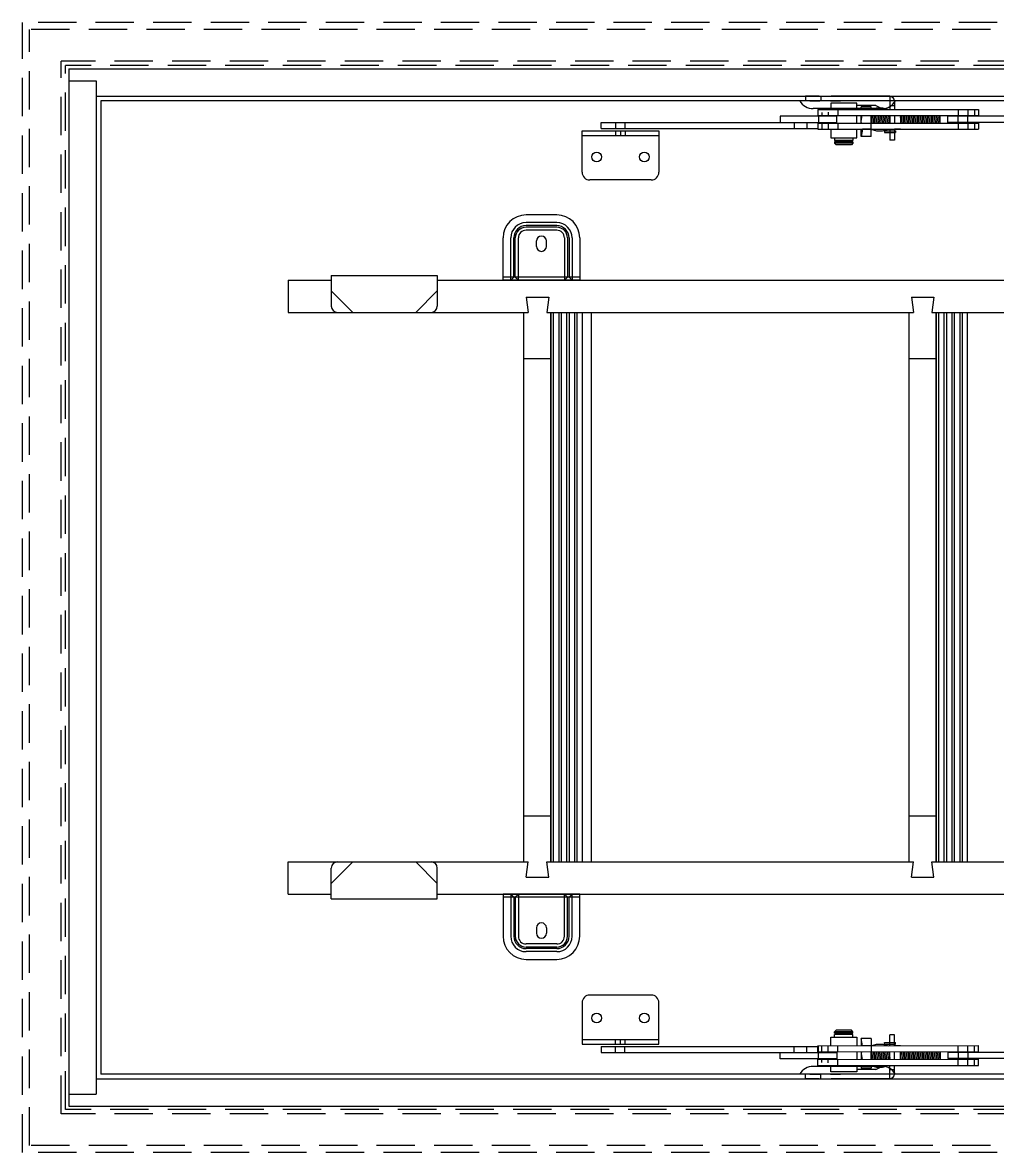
# Model space of a CAD drawing. Extents: x 216 to 4624, y 67 to 3629.
# Drawn here: x 2455 to 3090, y 624 to 1361 of the extents above; entities that cross this region are included whole.
import ezdxf

# ---------------------------------------------------------------- set-up
doc = ezdxf.new("R2010")
doc.units = 0
doc.header["$LTSCALE"] = 100
doc.header["$MEASUREMENT"] = 0
doc.linetypes.add('HIDDEN', pattern=[0.375, 0.25, -0.125])
doc.layers.get('0').update_dxf_attribs({"linetype": 'CONTINUOUS'})
doc.layers.add('SKJULT', color=7, linetype='HIDDEN')

msp = doc.modelspace()

# ---------------------------------------------------------------- linework, layer by layer
at = {"color": 7, "linetype": 'HIDDEN'}
for p, q in [((2455.06, 624.47), (2455.06, 1360.53)), ((2459.5, 628.9), (2459.5, 1356.1)), ((2480.19, 649.6), (2480.19, 1335.4)), ((2483.06, 652.47), (2483.06, 1332.53)), ((3664.99, 649.6), (2480.19, 649.6)), ((3662.13, 652.47), (2483.06, 652.47)), ((3685.69, 628.9), (2459.5, 628.9)), ((3690.13, 624.47), (2455.06, 624.47))]:
    msp.add_line(p, q, dxfattribs=at)
at = {"color": 7, "linetype": 'CONTINUOUS', "ltscale": 2}
for p, q in [((2485.09, 1330.5), (3660.09, 1330.5)), ((2485.09, 1330.5), (2485.09, 654.5)), ((2485.09, 1322.5), (2503.09, 1322.5)), ((2503.09, 1322.5), (2503.09, 662.5)), ((2503.09, 1312.5), (3642.09, 1312.5)), ((2974.48, 1304, -0.08), (2981.48, 1304, -0.08)), ((2974.48, 681, -0.08), (2981.48, 681, -0.08)), ((2503.09, 672.5), (3642.09, 672.5)), ((2485.09, 662.5), (2503.09, 662.5)), ((2485.09, 654.5), (3660.09, 654.5))]:
    msp.add_line(p, q, dxfattribs=at)
at = {"color": 7, "linetype": 'CONTINUOUS'}
for p, q in [((2973.98, 1312.5), (2965.09, 1312.5)), ((2965.09, 1312.5), (2965.09, 1309.5)), ((2973.98, 1312.5), (2981.98, 1312.5)), ((2975.09, 1312.5), (2975.09, 1309.5)), ((3020.09, 1312.5), (2981.98, 1312.5)), ((3020.09, 1312.5), (3020.09, 1304)), ((3443.91, 1309.5), (2506.09, 1309.5)), ((2506.09, 1309.5), (2506.09, 675.5)), ((2974.48, 1309.5), (2965.09, 1309.5)), ((2967.98, 1309.5), (2974.48, 1309.5)), ((3015.09, 1304.5), (2970.09, 1304.5)), ((2973.11, 1304, 0.92), (2973.11, 1300, 0.92)), ((2973.11, 1304, -0.08), (2974.48, 1304, -0.08)), ((3020.09, 1309.5), (2981.48, 1309.5)), ((2981.48, 1309.5), (2987.98, 1309.5)), ((2981.59, 1306.5), (2981.48, 1306.5)), ((2981.48, 1304, -0.08), (3077.83, 1304, -0.08)), ((2981.59, 1307.99), (2981.59, 1304)), ((2998.59, 1307.99), (2981.59, 1307.99)), ((2986.26, 1304, 0.14), (2986.26, 1300, 0.07)), ((2998.59, 1304), (2998.59, 1307.99)), ((3011.07, 1306.5), (2998.59, 1306.5)), ((3007.84, 1305.75), (3001.34, 1305.75)), ((3001.71, 1304), (3001.34, 1305.75)), ((3001.34, 1304), (3001.34, 1305.75)), ((3007.66, 1304, 0.92), (3011.41, 1305, -0.08)), ((3007.84, 1304), (3007.84, 1305.75)), ((3011.07, 1306.5), (3014.07, 1305)), ((3011.41, 1305, -0.08), (3015.41, 1305, -0.08)), ((3015.41, 1305, -0.08), (3019.16, 1304, 0.92)), ((3020.09, 1306.5), (3023.09, 1306.5)), ((3023.09, 1309.5), (3023.09, 1304)), ((3064.7, 1304, 0.14), (3064.7, 1300, 0.07)), ((3071, 1304, 0.14), (3071, 1300, 0.07)), ((3075.15, 1304, 0.19), (3075.15, 1300, 0.1)), ((3077.83, 1304, 0.14), (3077.83, 1300, 0.07)), ((2831.99, 1291.5), (2831.99, 1295.5)), ((2831.99, 1295.5), (2973.43, 1295.5)), ((2841.44, 1295.5), (2841.44, 1291.5)), ((2847.54, 1295.5), (2847.54, 1291.5)), ((2948.74, 1299.5), (2948.74, 1295.5)), ((2985.63, 1299.5), (2948.74, 1299.5)), ((2948.74, 1295.5), (2985.63, 1295.5)), ((2957.78, 1295.5), (2957.78, 1291.5)), ((2966.08, 1295.5), (2966.08, 1291.5)), ((2973.11, 1300, -0.08), (3077.83, 1300, -0.08)), ((2973.43, 1291.5), (2973.43, 1295.5)), ((2973.69, 1299.5), (2973.69, 1295.5)), ((2975.79, 1301.9, 0.14), (2975.79, 1300, 0.1)), ((2979.96, 1302.27, 0.11), (2979.96, 1300, 0.07)), ((2981.59, 1300), (2981.59, 1299.5)), ((2981.59, 1295.5), (2981.59, 1295)), ((2985.63, 1295.5), (2985.63, 1299.5)), ((2998.59, 1295), (2998.59, 1300)), ((3001.34, 1295), (3001.34, 1300)), ((3001.34, 1296), (3002.14, 1300)), ((3001.54, 1295), (3001.34, 1296)), ((3007.84, 1286.25), (3007.84, 1300)), ((3007.84, 1298.89), (3008.04, 1300)), ((3007.91, 1300, 0.07), (3007.91, 1295, -0.01)), ((3008.17, 1295), (3009.05, 1300)), ((3008.99, 1299.65), (3008.79, 1300)), ((3009.19, 1295), (3010.07, 1300)), ((3010.01, 1299.65), (3009.81, 1300)), ((3010.2, 1295), (3011.08, 1300)), ((3011.02, 1299.65), (3010.82, 1300)), ((3011.22, 1295), (3012.1, 1300)), ((3012.04, 1299.65), (3011.84, 1300)), ((3012.23, 1295), (3013.11, 1300)), ((3013.05, 1299.65), (3012.85, 1300)), ((3013.25, 1295), (3014.13, 1300)), ((3014.07, 1299.65), (3013.87, 1300)), ((3014.26, 1295), (3015.15, 1300)), ((3015.08, 1299.65), (3014.88, 1300)), ((3015.28, 1295), (3016.16, 1300)), ((3016.1, 1299.65), (3015.9, 1300)), ((3016.29, 1295), (3017.18, 1300)), ((3017.12, 1299.65), (3016.91, 1300)), ((3017.31, 1295), (3018.19, 1300)), ((3018.13, 1299.65), (3017.93, 1300)), ((3018.33, 1295), (3019.19, 1299.88)), ((3019.15, 1299.65), (3018.95, 1300)), ((3019.07, 1300), (3020.09, 1298.98)), ((3019.34, 1295), (3020.09, 1299.25)), ((3020.09, 1300), (3020.09, 1295)), ((3023.09, 1300), (3023.09, 1295)), ((3027.09, 1300), (3027.09, 1295)), ((3027.09, 1298.64), (3027.33, 1300)), ((3027.27, 1299.65), (3027.09, 1299.96)), ((3027.46, 1295), (3028.35, 1300)), ((3028.28, 1299.65), (3028.08, 1300)), ((3028.48, 1295), (3029.36, 1300)), ((3029.3, 1299.65), (3029.1, 1300)), ((3029.5, 1295), (3030.38, 1300)), ((3030.32, 1299.65), (3030.12, 1300)), ((3030.51, 1295), (3031.39, 1300)), ((3031.33, 1299.65), (3031.13, 1300)), ((3031.53, 1295), (3032.41, 1300)), ((3032.35, 1299.65), (3032.15, 1300)), ((3032.54, 1295), (3033.42, 1300)), ((3033.36, 1299.65), (3033.16, 1300)), ((3033.56, 1295), (3034.44, 1300)), ((3034.38, 1299.65), (3034.18, 1300)), ((3034.57, 1295), (3035.45, 1300)), ((3035.39, 1299.65), (3035.19, 1300)), ((3035.59, 1295), (3036.47, 1300)), ((3036.41, 1299.65), (3036.21, 1300)), ((3036.6, 1295), (3037.49, 1300)), ((3037.42, 1299.65), (3037.22, 1300)), ((3037.62, 1295), (3038.5, 1300)), ((3038.44, 1299.65), (3038.24, 1300)), ((3038.63, 1295), (3039.52, 1300)), ((3039.45, 1299.65), (3039.25, 1300)), ((3039.65, 1295), (3040.53, 1300)), ((3040.47, 1299.65), (3040.27, 1300)), ((3040.67, 1295), (3041.55, 1300)), ((3041.49, 1299.65), (3041.29, 1300)), ((3041.68, 1295), (3042.56, 1300)), ((3042.5, 1299.65), (3042.3, 1300)), ((3042.7, 1295), (3043.58, 1300)), ((3043.52, 1299.65), (3043.32, 1300)), ((3043.71, 1295), (3044.59, 1300)), ((3044.53, 1299.65), (3044.33, 1300)), ((3044.73, 1295), (3045.61, 1300)), ((3045.55, 1299.65), (3045.35, 1300)), ((3045.74, 1295), (3046.62, 1300)), ((3046.56, 1299.65), (3046.36, 1300)), ((3046.76, 1295), (3047.64, 1300)), ((3047.58, 1299.65), (3047.38, 1300)), ((3047.77, 1295), (3048.65, 1300)), ((3048.59, 1299.65), (3048.39, 1300)), ((3048.79, 1295), (3049.67, 1300)), ((3049.61, 1299.65), (3049.41, 1300)), ((3049.8, 1295), (3050.69, 1300)), ((3050.62, 1299.65), (3050.42, 1300)), ((3050.82, 1295), (3051.7, 1300)), ((3051.64, 1299.65), (3051.44, 1300)), ((3051.83, 1295), (3052.66, 1299.65)), ((3052.84, 1299.33), (3052.45, 1300)), ((3052.84, 1295), (3052.84, 1299.33)), ((3057.87, 1295.5, 0.07), (3057.87, 1299.5, 0.07)), ((3247.65, 1299.5, 0.07), (3057.87, 1299.5, 0.07)), ((3247.65, 1295.5, 0.07), (3057.87, 1295.5, 0.07)), ((3064.7, 1295.5, 0.07), (3064.7, 1299.5, 0.07)), ((3071, 1295.5, 0.07), (3071, 1299.5, 0.07)), ((2819.59, 1263), (2819.59, 1290)), ((2819.59, 1290), (2869.59, 1290)), ((2831.99, 1291.5), (2973.43, 1291.5)), ((2841.44, 1290), (2841.44, 1287)), ((2844.59, 1290), (2844.59, 1287)), ((2847.74, 1290), (2847.74, 1287)), ((2869.59, 1290), (2869.59, 1263)), ((2973.11, 1295, 0.92), (2973.11, 1291, 0.92)), ((2973.11, 1295, -0.08), (3077.83, 1295, -0.08)), ((2973.11, 1291, -0.08), (3077.83, 1291, -0.08)), ((2975.79, 1295), (2975.79, 1291, -0.08)), ((2979.96, 1295, -0.01), (2979.96, 1291, -0.08)), ((2981.59, 1291), (2981.59, 1285.49)), ((2986.26, 1295, -0.01), (2986.26, 1291, -0.08)), ((2998.59, 1285.49), (2998.59, 1291)), ((3002.34, 1291), (3001.34, 1286.25)), ((3001.34, 1286.25), (3001.34, 1291)), ((3007.84, 1291), (3002.34, 1291)), ((3007.66, 1291, 0.92), (3011.41, 1290, -0.08)), ((3011.41, 1290, -0.08), (3015.41, 1290, -0.08)), ((3015.41, 1290, -0.08), (3019.16, 1291, 0.92)), ((3016.55, 1289.96), (3016.55, 1288.96)), ((3016.55, 1289.96), (3023.75, 1289.96)), ((3016.55, 1288.96), (3023.75, 1288.96)), ((3020.09, 1291), (3020.09, 1284)), ((3023.09, 1291), (3023.09, 1284)), ((3027.09, 1291), (3023.09, 1291)), ((3023.75, 1289.96), (3023.75, 1288.96)), ((3064.7, 1295, -0.01), (3064.7, 1291, -0.08)), ((3071, 1295, -0.01), (3071, 1291, -0.08)), ((3075.15, 1295, 0), (3075.15, 1291, -0.08)), ((3077.83, 1295, -0.01), (3077.83, 1291, -0.08)), ((2819.59, 1287), (2869.59, 1287)), ((2981.59, 1285.49), (2998.59, 1285.49)), ((2984.09, 1285.49), (2984.09, 1283.75)), ((2996.09, 1283.75), (2984.09, 1283.75)), ((2996.09, 1282.75), (2984.09, 1282.75)), ((2984.09, 1282.75), (2984.09, 1282)), ((2996.09, 1282), (2984.09, 1282)), ((2984.09, 1282), (2985.09, 1281)), ((2984.84, 1283.75), (2984.84, 1282.75)), ((2995.09, 1281), (2985.09, 1281)), ((2996.09, 1282), (2995.09, 1281)), ((2995.34, 1283.75), (2995.34, 1282.75)), ((2996.09, 1285.49), (2996.09, 1283.75)), ((2996.09, 1282.75), (2996.09, 1282)), ((3007.84, 1286.25), (3001.34, 1286.25)), ((3023.09, 1284), (3020.09, 1284)), ((2864.59, 1258), (2824.59, 1258)), ((2803.09, 1235.25), (2783.09, 1235.25)), ((2803.09, 1230.25), (2783.09, 1230.25)), ((2803.09, 1228.25), (2783.09, 1228.25)), ((2803.09, 1227.25), (2783.09, 1227.25)), ((2803.09, 1225.25), (2783.09, 1225.25)), ((2768.09, 1192.75), (2768.09, 1220.25)), ((2773.09, 1192.75), (2773.09, 1220.25)), ((2775.09, 1194.75), (2775.09, 1220.25)), ((2776.09, 1194.75), (2776.09, 1220.25)), ((2778.09, 1192.75), (2778.09, 1220.25)), ((2789.84, 1214.75), (2789.84, 1218.25)), ((2796.34, 1214.75), (2796.34, 1218.25)), ((2808.09, 1220.25), (2808.09, 1192.75)), ((2810.09, 1220.25), (2810.09, 1194.75)), ((2811.09, 1220.25), (2811.09, 1194.75)), ((2813.09, 1220.25), (2813.09, 1192.75)), ((2818.09, 1220.25), (2818.09, 1192.75)), ((2628.09, 1192.75), (2656.16, 1192.75)), ((2628.09, 1192.75), (2628.09, 1171.75)), ((2628.09, 1192.75), (2628.09, 1171.75)), ((2656.16, 1195.75), (2725.16, 1195.75)), ((2725.16, 1192.75), (4622.99, 1192.75)), ((2818.09, 1194.75), (2768.09, 1194.75)), ((2818.09, 1192.75), (2768.09, 1192.75)), ((2775.09, 1194.75), (2773.09, 1192.75)), ((2778.09, 1192.75), (2776.09, 1194.75)), ((2810.09, 1194.75), (2808.09, 1192.75)), ((2813.09, 1192.75), (2811.09, 1194.75)), ((2783.14, 1181.75), (2784.48, 1171.75)), ((2783.14, 1181.75), (2797.84, 1181.75)), ((2797.84, 1181.75), (2796.51, 1171.75)), ((3034.14, 1181.75), (3035.48, 1171.75)), ((3034.14, 1181.75), (3048.84, 1181.75)), ((3048.84, 1181.75), (3047.51, 1171.75)), ((2628.09, 1171.75), (2784.48, 1171.75)), ((2781.74, 1011.59), (2781.74, 1171.75)), ((2796.51, 1171.75), (3035.48, 1171.75)), ((2799.24, 1011.59), (2799.24, 1171.75)), ((2799.44, 1011.59), (2799.44, 1171.75)), ((2801.03, 1011.59), (2801.03, 1171.75)), ((2804.57, 1011.59), (2804.57, 1171.75)), ((2806.16, 1011.59), (2806.16, 1171.75)), ((2809.7, 1011.59), (2809.7, 1171.75)), ((2811.29, 1011.59), (2811.29, 1171.75)), ((2814.83, 1011.59), (2814.83, 1171.75)), ((2816.42, 1011.59), (2816.42, 1171.75)), ((2819.8, 1011.59), (2819.8, 1171.75)), ((2825.49, 1171.75), (2825.49, 1011.59)), ((3032.74, 1011.59), (3032.74, 1171.75)), ((3047.51, 1171.75), (3286.48, 1171.75)), ((3050.24, 1011.59), (3050.24, 1171.75)), ((3050.44, 1011.59), (3050.44, 1171.75)), ((3052.03, 1011.59), (3052.03, 1171.75)), ((3055.57, 1011.59), (3055.57, 1171.75)), ((3057.16, 1011.59), (3057.16, 1171.75)), ((3060.7, 1011.59), (3060.7, 1171.75)), ((3062.29, 1011.59), (3062.29, 1171.75)), ((3065.83, 1011.59), (3065.83, 1171.75)), ((3067.42, 1011.59), (3067.42, 1171.75)), ((3070.8, 1011.59), (3070.8, 1171.75)), ((2781.74, 1141.75), (2799.24, 1141.75)), ((3032.74, 1141.75), (3050.24, 1141.75)), ((2781.74, 813.75), (2781.74, 1011.59)), ((2799.24, 813.75), (2799.24, 1011.59)), ((2799.44, 813.75), (2799.44, 1011.59)), ((2801.03, 813.75), (2801.03, 1011.59)), ((2804.57, 813.75), (2804.57, 1011.59)), ((2806.16, 813.75), (2806.16, 1011.59)), ((2809.7, 813.75), (2809.7, 1011.59)), ((2811.29, 813.75), (2811.29, 1011.59)), ((2814.83, 813.75), (2814.83, 1011.59)), ((2816.42, 813.75), (2816.42, 1011.59)), ((2819.8, 813.75), (2819.8, 1011.59)), ((2825.49, 1011.59), (2825.49, 813.75)), ((3032.74, 813.75), (3032.74, 1011.59)), ((3050.24, 813.75), (3050.24, 1011.59)), ((3050.44, 813.75), (3050.44, 1011.59)), ((3052.03, 813.75), (3052.03, 1011.59)), ((3055.57, 813.75), (3055.57, 1011.59)), ((3057.16, 813.75), (3057.16, 1011.59)), ((3060.7, 813.75), (3060.7, 1011.59)), ((3062.29, 813.75), (3062.29, 1011.59)), ((3065.83, 813.75), (3065.83, 1011.59)), ((3067.42, 813.75), (3067.42, 1011.59)), ((3070.8, 813.75), (3070.8, 1011.59)), ((2781.74, 843.75), (2799.24, 843.75)), ((3032.74, 843.75), (3050.24, 843.75)), ((2628.09, 792.75), (2628.09, 813.75)), ((2628.09, 792.75), (2628.09, 813.75)), ((2628.09, 813.75), (2784.48, 813.75)), ((2783.14, 803.75), (2784.48, 813.75)), ((2797.84, 803.75), (2796.51, 813.75)), ((2796.51, 813.75), (3035.48, 813.75)), ((3034.14, 803.75), (3035.48, 813.75)), ((3048.84, 803.75), (3047.51, 813.75)), ((3047.51, 813.75), (3286.48, 813.75)), ((2783.14, 803.75), (2797.84, 803.75)), ((3034.14, 803.75), (3048.84, 803.75)), ((2628.09, 792.75), (2656.16, 792.75)), ((2656.16, 789.75), (2725.16, 789.75)), ((2725.16, 792.75), (4622.99, 792.75)), ((2768.09, 792.75), (2768.09, 765.25)), ((2818.09, 792.75), (2768.09, 792.75)), ((2818.09, 790.75), (2768.09, 790.75)), ((2773.09, 792.75), (2773.09, 765.25)), ((2775.09, 790.75), (2773.09, 792.75)), ((2775.09, 790.75), (2775.09, 765.25)), ((2778.09, 792.75), (2776.09, 790.75)), ((2776.09, 790.75), (2776.09, 765.25)), ((2778.09, 792.75), (2778.09, 765.25)), ((2808.09, 765.25), (2808.09, 792.75)), ((2810.09, 790.75), (2808.09, 792.75)), ((2810.09, 765.25), (2810.09, 790.75)), ((2813.09, 792.75), (2811.09, 790.75)), ((2811.09, 765.25), (2811.09, 790.75)), ((2813.09, 765.25), (2813.09, 792.75)), ((2818.09, 765.25), (2818.09, 792.75)), ((2789.84, 770.75), (2789.84, 767.25)), ((2796.34, 770.75), (2796.34, 767.25)), ((2803.09, 760.25), (2783.09, 760.25)), ((2803.09, 758.25), (2783.09, 758.25)), ((2803.09, 757.25), (2783.09, 757.25)), ((2803.09, 755.25), (2783.09, 755.25)), ((2783.09, 750.25), (2803.09, 750.25)), ((2819.59, 722), (2819.59, 695)), ((2864.59, 727), (2824.59, 727)), ((2869.59, 695), (2869.59, 722)), ((2981.59, 694), (2981.59, 699.52)), ((2981.59, 699.52), (2998.59, 699.52)), ((2984.09, 703), (2985.09, 704)), ((2996.09, 703), (2984.09, 703)), ((2984.09, 702.25), (2984.09, 703)), ((2996.09, 702.25), (2984.09, 702.25)), ((2984.09, 699.52), (2984.09, 701.25)), ((2996.09, 701.25), (2984.09, 701.25)), ((2984.84, 701.25), (2984.84, 702.25)), ((2995.09, 704), (2985.09, 704)), ((2996.09, 703), (2995.09, 704)), ((2995.34, 701.25), (2995.34, 702.25)), ((2996.09, 702.25), (2996.09, 703)), ((2996.09, 699.52), (2996.09, 701.25)), ((2998.59, 699.52), (2998.59, 694)), ((3020.09, 694), (3020.09, 701)), ((3023.09, 701), (3020.09, 701)), ((3023.09, 694), (3023.09, 701)), ((2819.59, 698), (2869.59, 698)), ((2819.59, 695), (2869.59, 695)), ((2831.99, 693.5), (2831.99, 689.5)), ((2831.99, 693.5), (2973.43, 693.5)), ((2841.44, 695), (2841.44, 698)), ((2841.44, 689.5), (2841.44, 693.5)), ((2844.59, 695), (2844.59, 698)), ((2847.54, 689.5), (2847.54, 693.5)), ((2847.74, 695), (2847.74, 698)), ((2957.78, 689.5), (2957.78, 693.5)), ((2966.08, 689.5), (2966.08, 693.5)), ((2973.11, 694, -0.08), (3077.83, 694.15, -8.58)), ((2973.11, 690, 0.92), (2973.11, 694, 0.92)), ((2973.43, 693.5), (2973.43, 689.5)), ((2975.79, 690), (2975.79, 694, -0.08)), ((2979.96, 690, -0.01), (2979.96, 694, -0.08)), ((2986.26, 690, -0.01), (2986.26, 694, -0.08)), ((3007.84, 698.75), (3001.34, 698.75)), ((3002.34, 694), (3001.34, 698.75)), ((3001.34, 698.75), (3001.34, 694)), ((3007.84, 694), (3002.34, 694)), ((3007.66, 694, 0.92), (3011.41, 695, -0.08)), ((3007.84, 698.75), (3007.84, 685)), ((3011.41, 695, -0.08), (3015.41, 695, -0.08)), ((3015.41, 695, -0.08), (3019.16, 694, 0.92)), ((3016.55, 695.04), (3016.55, 696.04)), ((3016.55, 696.04), (3023.75, 696.04)), ((3016.55, 695.04), (3023.75, 695.04)), ((3027.09, 694), (3023.09, 694)), ((3023.75, 695.04), (3023.75, 696.04)), ((3064.7, 690.15, -8.51), (3064.7, 694.15, -8.58)), ((3071, 690.15, -8.51), (3071, 694.15, -8.58)), ((3075.15, 690.15, -8.49), (3075.15, 694.15, -8.58)), ((3077.83, 690.15, -8.51), (3077.83, 694.15, -8.58)), ((2831.99, 689.5), (2973.43, 689.5)), ((2948.74, 685.5), (2948.74, 689.5)), ((2948.74, 689.5), (2985.63, 689.5)), ((2985.63, 685.5), (2948.74, 685.5)), ((2973.11, 690, -0.08), (3077.83, 690.15, -8.58)), ((2973.11, 685, -0.08), (3077.83, 685.15, -8.58)), ((2973.11, 681, 0.92), (2973.11, 685, 0.92)), ((2973.69, 685.5), (2973.69, 689.5)), ((2975.79, 683.1, 0.14), (2975.79, 685, 0.1)), ((2979.96, 682.73, 0.11), (2979.96, 685, 0.07)), ((2981.59, 689.5), (2981.59, 690)), ((2981.59, 685), (2981.59, 685.5)), ((2985.63, 689.5), (2985.63, 685.5)), ((2986.26, 681, 0.14), (2986.26, 685, 0.07)), ((2998.59, 690), (2998.59, 685)), ((3001.34, 690), (3001.34, 685)), ((3001.54, 690), (3001.34, 689)), ((3001.34, 689), (3002.14, 685)), ((3007.84, 686.11), (3008.04, 685)), ((3007.91, 685, 0.07), (3007.91, 690, -0.01)), ((3008.17, 690), (3009.05, 685)), ((3008.99, 685.35), (3008.79, 685)), ((3009.19, 690), (3010.07, 685)), ((3010.01, 685.35), (3009.81, 685)), ((3010.2, 690), (3011.08, 685)), ((3011.02, 685.35), (3010.82, 685)), ((3011.22, 690), (3012.1, 685)), ((3012.04, 685.35), (3011.84, 685)), ((3012.23, 690), (3013.11, 685)), ((3013.05, 685.35), (3012.85, 685)), ((3013.25, 690), (3014.13, 685)), ((3014.07, 685.35), (3013.87, 685)), ((3014.26, 690), (3015.15, 685)), ((3015.08, 685.35), (3014.88, 685)), ((3015.28, 690), (3016.16, 685)), ((3016.1, 685.35), (3015.9, 685)), ((3016.29, 690), (3017.18, 685)), ((3017.12, 685.35), (3016.91, 685)), ((3017.31, 690), (3018.19, 685)), ((3018.13, 685.35), (3017.93, 685)), ((3018.33, 690), (3019.19, 685.12)), ((3019.15, 685.35), (3018.95, 685)), ((3019.07, 685), (3020.09, 686.02)), ((3019.34, 690), (3020.09, 685.75)), ((3020.09, 685), (3020.09, 690)), ((3023.09, 685), (3023.09, 690)), ((3027.09, 685), (3027.09, 690)), ((3027.09, 686.36), (3027.33, 685)), ((3027.27, 685.35), (3027.09, 685.04)), ((3027.46, 690), (3028.35, 685)), ((3028.28, 685.35), (3028.08, 685)), ((3028.48, 690), (3029.36, 685)), ((3029.3, 685.35), (3029.1, 685)), ((3029.5, 690), (3030.38, 685)), ((3030.32, 685.35), (3030.12, 685)), ((3030.51, 690), (3031.39, 685)), ((3031.33, 685.35), (3031.13, 685)), ((3031.53, 690), (3032.41, 685)), ((3032.35, 685.35), (3032.15, 685)), ((3032.54, 690), (3033.42, 685)), ((3033.36, 685.35), (3033.16, 685)), ((3033.56, 690), (3034.44, 685)), ((3034.38, 685.35), (3034.18, 685)), ((3034.57, 690), (3035.45, 685)), ((3035.39, 685.35), (3035.19, 685)), ((3035.59, 690), (3036.47, 685)), ((3036.41, 685.35), (3036.21, 685)), ((3036.6, 690), (3037.49, 685)), ((3037.42, 685.35), (3037.22, 685)), ((3037.62, 690), (3038.5, 685)), ((3038.44, 685.35), (3038.24, 685)), ((3038.63, 690), (3039.52, 685)), ((3039.45, 685.35), (3039.25, 685)), ((3039.65, 690), (3040.53, 685)), ((3040.47, 685.35), (3040.27, 685)), ((3040.67, 690), (3041.55, 685)), ((3041.49, 685.35), (3041.29, 685)), ((3041.68, 690), (3042.56, 685)), ((3042.5, 685.35), (3042.3, 685)), ((3042.7, 690), (3043.58, 685)), ((3043.52, 685.35), (3043.32, 685)), ((3043.71, 690), (3044.59, 685)), ((3044.53, 685.35), (3044.33, 685)), ((3044.73, 690), (3045.61, 685)), ((3045.55, 685.35), (3045.35, 685)), ((3045.74, 690), (3046.62, 685)), ((3046.56, 685.35), (3046.36, 685)), ((3046.76, 690), (3047.64, 685)), ((3047.58, 685.35), (3047.38, 685)), ((3047.77, 690), (3048.65, 685)), ((3048.59, 685.35), (3048.39, 685)), ((3048.79, 690), (3049.67, 685)), ((3049.61, 685.35), (3049.41, 685)), ((3049.8, 690), (3050.69, 685)), ((3050.62, 685.35), (3050.42, 685)), ((3050.82, 690), (3051.7, 685)), ((3051.64, 685.35), (3051.44, 685)), ((3051.83, 690), (3052.66, 685.35)), ((3052.84, 685.67), (3052.45, 685)), ((3052.84, 690), (3052.84, 685.67)), ((3057.87, 689.65, -8.42), (3057.87, 685.65, -8.42)), ((3247.65, 689.5, 0.07), (3057.87, 689.65, -8.42)), ((3247.65, 685.5, 0.07), (3057.87, 685.65, -8.42)), ((3064.7, 689.65, -8.42), (3064.7, 685.65, -8.42)), ((3064.7, 681.15, -8.35), (3064.7, 685.15, -8.42)), ((3071, 689.65, -8.42), (3071, 685.65, -8.42)), ((3071, 681.15, -8.35), (3071, 685.15, -8.42)), ((3075.15, 681.15, -8.31), (3075.15, 685.15, -8.39)), ((3077.83, 681.15, -8.35), (3077.83, 685.15, -8.42)), ((3015.09, 680.5), (2970.09, 680.5)), ((2973.11, 681, -0.08), (2974.48, 681, -0.08)), ((2981.48, 681, -0.08), (3077.83, 681.15, -8.58)), ((2981.59, 678.5), (2981.48, 678.5)), ((2981.59, 677.02), (2981.59, 681)), ((2998.59, 681), (2998.59, 677.02)), ((3011.07, 678.5), (2998.59, 678.5)), ((3001.71, 681), (3001.34, 679.25)), ((3001.34, 681), (3001.34, 679.25)), ((3007.84, 679.25), (3001.34, 679.25)), ((3007.66, 681, 0.92), (3011.41, 680, -0.08)), ((3007.84, 681), (3007.84, 679.25)), ((3011.07, 678.5), (3014.07, 680)), ((3011.41, 680, -0.08), (3015.41, 680, -0.08)), ((3015.41, 680, -0.08), (3019.16, 681, 0.92)), ((3020.09, 672.5), (3020.09, 681)), ((3020.09, 678.5), (3023.09, 678.5)), ((3023.09, 675.5), (3023.09, 681)), ((3443.91, 675.5), (2506.09, 675.5)), ((2974.48, 675.5), (2965.09, 675.5)), ((2965.09, 672.5), (2965.09, 675.5)), ((2973.98, 672.5), (2965.09, 672.5)), ((2967.98, 675.5), (2974.48, 675.5)), ((2973.98, 672.5), (2981.98, 672.5)), ((2975.09, 672.5), (2975.09, 675.5)), ((3020.09, 675.5), (2981.48, 675.5)), ((2981.48, 675.5), (2987.98, 675.5)), ((2998.59, 677.02), (2981.59, 677.02)), ((3020.09, 672.5), (2981.98, 672.5))]:
    msp.add_line(p, q, dxfattribs=at)
at = {"color": 7}
for p, q in [((2656.16, 1195.75), (2656.16, 1175.75)), ((2725.16, 1195.75), (2725.16, 1175.75)), ((2656.16, 1185.75), (2670.16, 1171.75)), ((2725.16, 1185.75), (2711.16, 1171.75)), ((2660.16, 1171.75), (2721.16, 1171.75)), ((2656.16, 799.75), (2670.16, 813.75)), ((2656.16, 789.75), (2656.16, 809.75)), ((2660.16, 813.75), (2721.16, 813.75)), ((2725.16, 799.75), (2711.16, 813.75)), ((2725.16, 789.75), (2725.16, 809.75))]:
    msp.add_line(p, q, dxfattribs=at)
at = {"color": 7, "linetype": 'CONTINUOUS'}
for centre in [(2829.09, 1273), (2860.09, 1273), (2829.09, 712), (2860.09, 712)]:
    msp.add_circle(centre, 3.15, dxfattribs=at)
for centre, radius, start, end in [((3020.09, 1309.5), 3, 0, 90), ((2970.09, 1314.5), 10, 210, 270), ((3015.09, 1314.5), 10, 270, 330), ((2824.59, 1263), 5, 180, 270), ((2864.59, 1263), 5, 270, 0), ((2783.09, 1220.25), 15, 90, 180), ((2783.09, 1220.25), 10, 90, 180), ((2803.09, 1220.25), 15, 0, 90), ((2803.09, 1220.25), 10, 0, 90), ((2783.09, 1220.25), 8, 90, 180), ((2783.09, 1220.25), 7, 90, 180), ((2783.09, 1220.25), 5, 90, 180), ((2803.09, 1220.25), 8, 0, 90), ((2803.09, 1220.25), 7, 0, 90), ((2803.09, 1220.25), 5, 0, 90), ((2793.09, 1218.25), 3.25, 0, 180), ((2793.09, 1214.75), 3.25, 180, 0), ((2793.09, 770.75), 3.25, 0, 180), ((2793.09, 767.25), 3.25, 180, 0), ((2783.09, 765.25), 15, 180, 270), ((2783.09, 765.25), 10, 180, 270), ((2783.09, 765.25), 8, 180, 270), ((2783.09, 765.25), 7, 180, 270), ((2783.09, 765.25), 5, 180, 270), ((2803.09, 765.25), 15, 270, 0), ((2803.09, 765.25), 10, 270, 0), ((2803.09, 765.25), 5, 270, 0), ((2803.09, 765.25), 8, 270, 0), ((2803.09, 765.25), 7, 270, 0), ((2824.59, 722), 5, 90, 180), ((2864.59, 722), 5, 0, 90), ((2970.09, 670.5), 10, 90, 150), ((3015.09, 670.5), 10, 30, 90), ((3020.09, 675.5), 3, 270, 0)]:
    msp.add_arc(centre, radius, start, end, dxfattribs=at)
at = {"color": 7}
for centre, start, end in [((2660.16, 1175.75), 180, 270), ((2721.16, 1175.75), 270, 360), ((2660.16, 809.75), 90, 180), ((2721.16, 809.75), 0, 90)]:
    msp.add_arc(centre, 4, start, end, dxfattribs=at)
at = {"layer": 'SKJULT', "color": 7, "linetype": 'HIDDEN'}
for p, q in [((3690.13, 1360.53), (2455.06, 1360.53)), ((3685.69, 1356.1), (2459.5, 1356.1)), ((3664.99, 1335.4), (2480.19, 1335.4)), ((3662.13, 1332.53), (2483.06, 1332.53))]:
    msp.add_line(p, q, dxfattribs=at)

doc.saveas('drawing.dxf')
